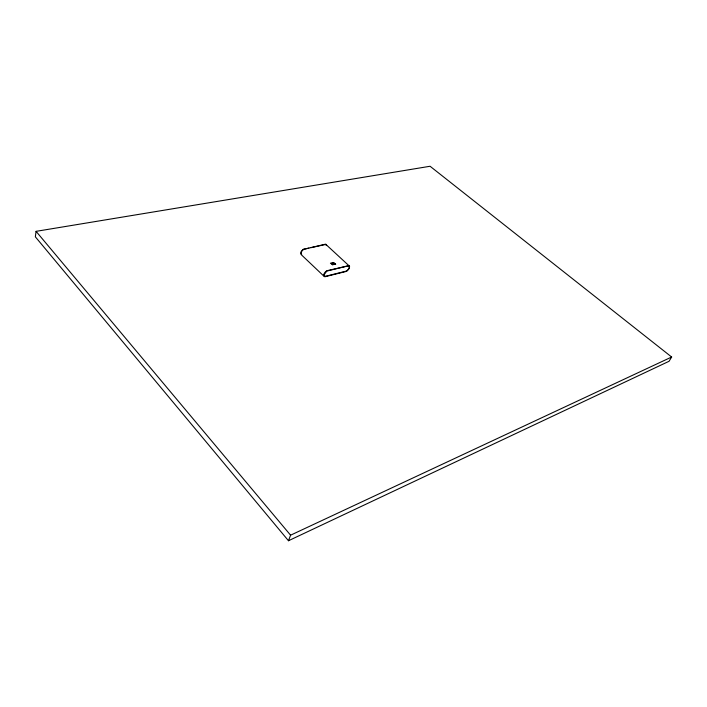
<?xml version="1.0" encoding="UTF-8"?>
<svg xmlns="http://www.w3.org/2000/svg" width="707" height="707" viewBox="0 0 707 707"><rect width="100%" height="100%" fill="white"/><g stroke="black" fill="none" stroke-linecap="round" stroke-linejoin="round"><path stroke-width="1.06" d="M36.066 231.348L35.35 236.827L288.474 540.74L669.061 361.277L671.65 357.017L430.077 166.26L36.066 231.348L290.577 535.19L288.474 540.74M301.067 252.859L301.412 251.763M301.739 251.197L303.683 249.288L308.853 248.157M290.577 535.19L671.65 357.017M310.912 247.697L325.37 244.516L325.989 244.967M349.081 265.611L326.811 270.746C325.017 271.762 322.162 275.27 324.796 276.782L346.607 271.347L349.214 268.545L349.594 266.309L325.591 244.145L303.038 249.421L301.067 251.78L301.014 254.449L324.027 276.278M301.677 254.44L301.058 253.353M326.007 244.357L326.634 245.568M324.133 274.678L325.034 276.384L346.624 271.011C348.127 270.083 350.531 267.202 348.436 265.797L326.802 271.09L324.133 274.678M332.758 263.561L332.255 263.676L333.845 264.568L332.758 263.561M332.838 264.816L330.408 263.207L332.988 262.651L334.915 264.312L332.909 263.19L331.442 263.508L332.838 264.816M335.666 264.135L333.236 262.536L335.666 264.135"/></g></svg>
